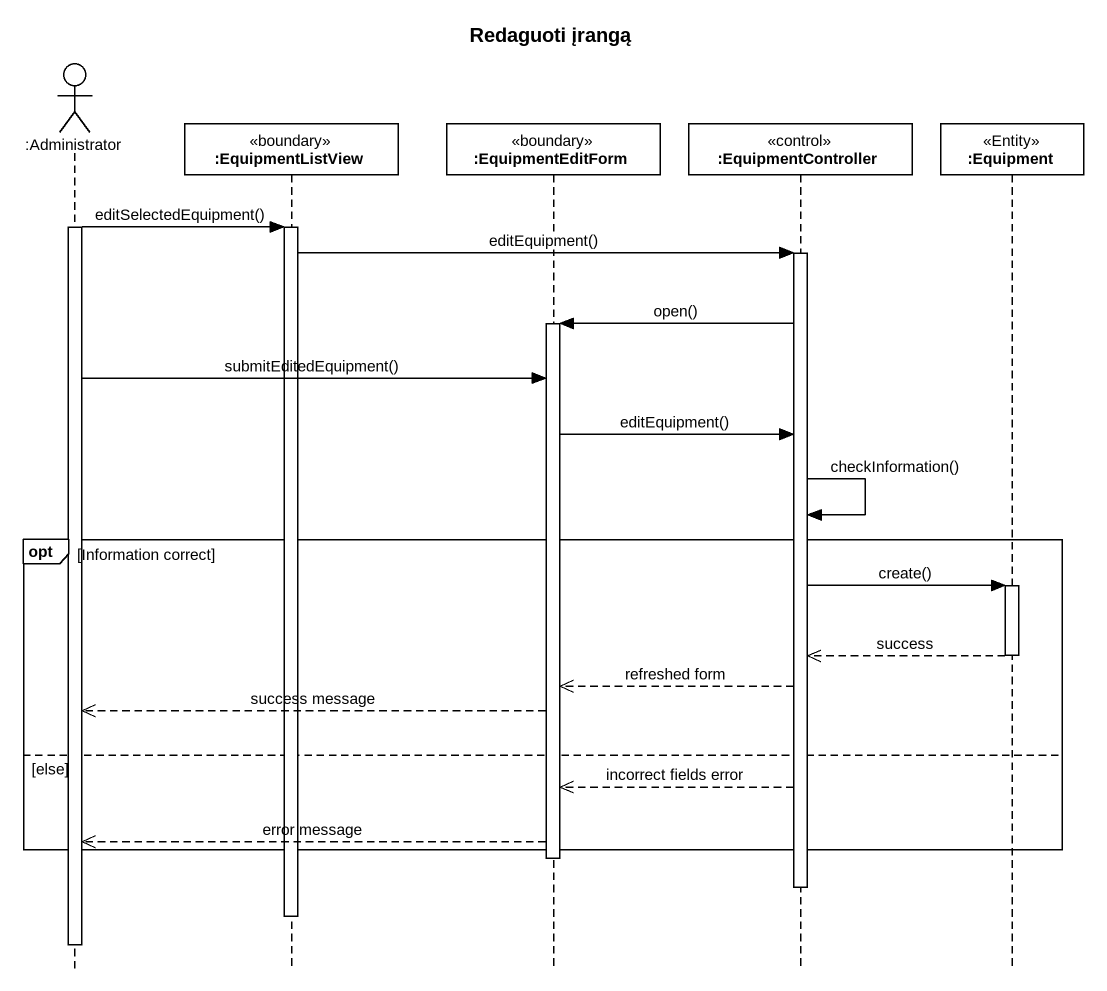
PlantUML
@startuml
title Redaguoti įrangą
hide footbox
actor ":Administrator" as Administrator
participant ":EquipmentListView" as EquipmentListView <<boundary>>
participant ":EquipmentEditForm" as EquipmentEditForm <<boundary>>
participant ":EquipmentController" as EquipmentController <<control>>
participant ":Equipment" as Equipment <<Entity>>

activate Administrator
Administrator -> EquipmentListView : editSelectedEquipment()
activate EquipmentListView
EquipmentListView -> EquipmentController : editEquipment()
activate EquipmentController
EquipmentController -> EquipmentEditForm : open()
activate EquipmentEditForm
Administrator -> EquipmentEditForm : submitEditedEquipment()
EquipmentEditForm -> EquipmentController : editEquipment()
EquipmentController -> EquipmentController : checkInformation()
opt Information correct
  EquipmentController -> Equipment : create()
  activate Equipment
  Equipment -->> EquipmentController : success
  deactivate Equipment
  EquipmentController -->> EquipmentEditForm : refreshed form
  EquipmentEditForm -->> Administrator : success message
else else
  EquipmentController -->> EquipmentEditForm : incorrect fields error
  EquipmentEditForm -->> Administrator : error message
end
deactivate EquipmentEditForm
deactivate EquipmentController
deactivate EquipmentListView
deactivate Administrator
@enduml
